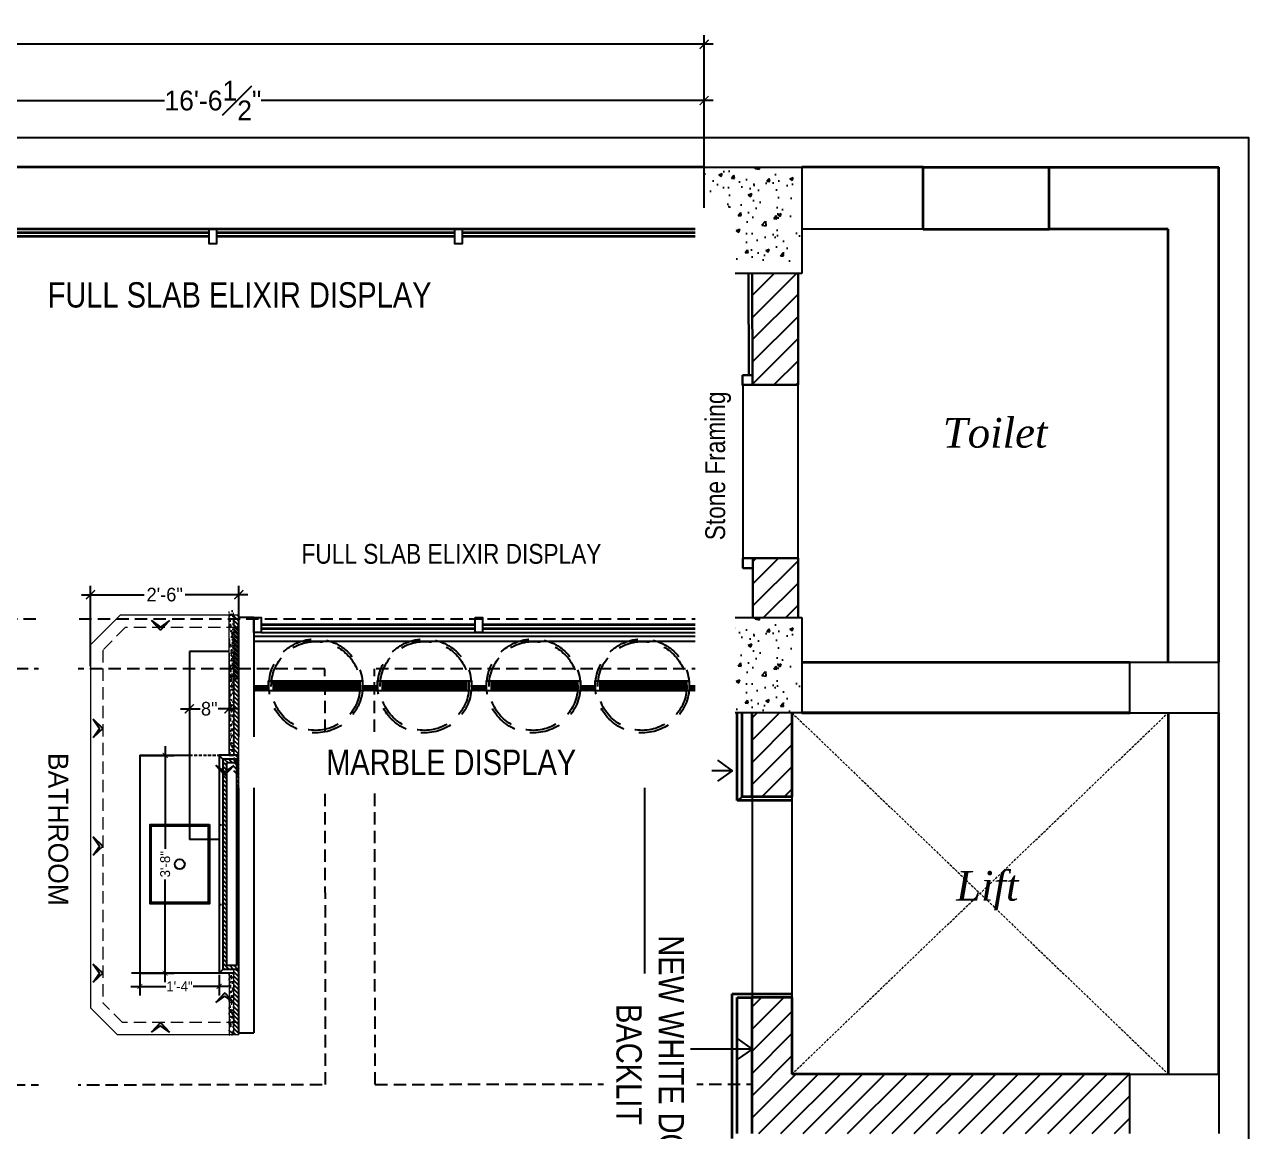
# Model space of a CAD drawing. Header units: inches. Extents: x -137722 to 81594, y -22256 to -1207.
# Drawn here: x -65710.3 to -65463, y -3608.5 to -3384.8 of the extents above; entities that cross this region are included whole.
import ezdxf

# ---------------------------------------------------------------- set-up
doc = ezdxf.new("R2010")
doc.units = ezdxf.units.IN
doc.header["$LTSCALE"] = 0.05
doc.header["$MEASUREMENT"] = 0
doc.header["$PDMODE"] = 3
doc.header["$PDSIZE"] = -4
for name, pattern in [('A2-XREF-115_FURN$0$HIDDEN', [0.375, 0.25, -0.125]), ('DASHED', [0.75, 0.5, -0.25]), ('DASHED2', [0.375, 0.25, -0.125])]:
    doc.linetypes.add(name, pattern=pattern)
doc.layers.get('Defpoints').update_dxf_attribs({"linetype": 'DASHED2'})
for name, color, linetype in [('00 floor', 7, 'Continuous'), ('beam', 7, 'Continuous'), ('Civil Dimension - Text', 7, 'Continuous'), ('Flooring Hatch', 251, 'Continuous'), ('HATCH', 251, 'Continuous'), ('text', 176, 'Continuous'), ('Vector Graphics', 7, 'Continuous')]:
    doc.layers.add(name, color=color, linetype=linetype)
for name, color, linetype, lineweight in [('FURNITURE', 36, 'Continuous', 18), ('PCC', 8, 'DASHED', 5), ('WALL', 7, 'Continuous', 35)]:
    doc.layers.add(name, color=color, linetype=linetype, lineweight=lineweight)
doc.styles.add('4MMOF3-8', font='ARIALN.TTF', dxfattribs={"height": 5.12})
doc.styles.add('9-128OF1-4', font='stylu.ttf')
doc.styles.get("Standard").update_dxf_attribs({"font": 'stylu.ttf', "height": 6})
doc.dimstyles.new('DIM 1-4', dxfattribs={"dimtxt": 3.0792, "dimasz": 1.82, "dimexe": 1.82, "dimexo": 0, "dimgap": 0.09, "dimtad": 0, "dimzin": 0, "dimdsep": 46, "dimlunit": 4, "dimtxsty": '9-128OF1-4', "dimblk": 'ARCHTICK', "dimcen": 1.8125, "dimdle": 1.82, "dimclrd": 8, "dimclre": 8, "dimadec": 0, "dimazin": 0, "dimtfac": 1, "dimtofl": 0, "dimtmove": 0, "dimatfit": 3, "dimldrblk": 'OPEN90', "dimfxl": 1, "dimtolj": 1, "dimtzin": 0, "dimlwd": -1, "dimarcsym": 0})
doc.dimstyles.new('rhythm des-01', dxfattribs={"dimtxt": 6, "dimasz": 2, "dimexe": 2, "dimexo": 0, "dimgap": 0.09, "dimtad": 0, "dimdec": 0, "dimzin": 0, "dimdsep": 46, "dimlunit": 4, "dimtxsty": 'Standard', "dimblk": 'ARCHTICK', "dimcen": 0, "dimclrd": 251, "dimclre": 251, "dimclrt": 20, "dimadec": 0, "dimazin": 0, "dimtfac": 1, "dimtdec": 0, "dimtix": 1, "dimtofl": 0, "dimtmove": 1, "dimatfit": 0, "dimldrblk": 'ARCHTICK', "dimfxl": 1, "dimtolj": 1, "dimtzin": 0, "dimarcsym": 0})
pattern_1 = [(45, (-200323.1695, -99202.6647), (-2.24506403, 2.24506403), [])]

# ---------------------------------------------------------------- blocks, each defined once
blk = doc.blocks.new('_ArchTick')
at = {"color": 0, "const_width": 0.15}
blk.add_lwpolyline([(-0.5, -0.5), (0.5, 0.5)], dxfattribs=at)
blk = doc.blocks.new('*D205')
at = {"layer": 'Civil Dimension - Text', "color": 8, "ltscale": 50, "transparency": 16777216}
for p, q in [((-65773.35, -3400.15), (-65682.06, -3400.15)), ((-65571.21, -3400.15), (-65662.5, -3400.15))]:
    blk.add_line(p, q, dxfattribs=at)
at = {"layer": 'Civil Dimension - Text', "color": 8, "lineweight": -2, "ltscale": 50, "transparency": 16777216}
for p, q in [((-65771.53, -3426.12), (-65771.53, -3398.33)), ((-65573.03, -3426.12), (-65573.03, -3398.33))]:
    blk.add_line(p, q, dxfattribs=at)
at = {"layer": 'Defpoints', "color": 0, "ltscale": 50, "transparency": 16777216}
for p in [(-65573.03, -3400.15), (-65771.53, -3426.12), (-65573.03, -3426.12)]:
    blk.add_point(p, dxfattribs=at)
at = {"layer": 'Civil Dimension - Text', "color": 8, "ltscale": 50, "transparency": 16777216, "xscale": 1.82, "yscale": 1.82, "zscale": 1.82, "rotation": 180}
blk.add_blockref('_ArchTick', (-65771.53, -3400.15), dxfattribs=at)
at = {"layer": 'Civil Dimension - Text', "color": 8, "ltscale": 50, "transparency": 16777216, "xscale": 1.82, "yscale": 1.82, "zscale": 1.82}
blk.add_blockref('_ArchTick', (-65573.03, -3400.15), dxfattribs=at)
at = {"layer": 'Civil Dimension - Text', "color": 0, "ltscale": 50, "transparency": 16777216, "insert": (-65672.28, -3400.15), "char_height": 4, "attachment_point": 5, "style": '9-128OF1-4'}
blk.add_mtext('\\A1;16\'-6{\\H1x;\\S1#2;}"', dxfattribs=at)
blk = doc.blocks.new('_Open90')
at = {"color": 0, "linetype": 'ByBlock', "lineweight": -2}
for p, q in [((0, 0), (-1, 0)), ((-0.5, 0.5), (0, 0)), ((0, 0), (-0.5, -0.5))]:
    blk.add_line(p, q, dxfattribs=at)
blk = doc.blocks.new('*D212')
at = {"layer": 'Civil Dimension - Text', "color": 8, "lineweight": -2, "ltscale": 50, "transparency": 16777216}
for p, q in [((-65984.28, -3434.62), (-65984.28, -3386.97)), ((-65573.03, -3434.62), (-65573.03, -3386.97))]:
    blk.add_line(p, q, dxfattribs=at)
at = {"layer": 'Civil Dimension - Text', "color": 8, "ltscale": 50, "transparency": 16777216}
for p, q in [((-65986.1, -3388.79), (-65789.41, -3388.79)), ((-65571.21, -3388.79), (-65767.91, -3388.79))]:
    blk.add_line(p, q, dxfattribs=at)
at = {"layer": 'Defpoints', "color": 0, "ltscale": 50, "transparency": 16777216}
for p in [(-65573.03, -3388.79), (-65984.28, -3434.62), (-65573.03, -3434.62)]:
    blk.add_point(p, dxfattribs=at)
at = {"layer": 'Civil Dimension - Text', "color": 8, "ltscale": 50, "transparency": 16777216, "xscale": 1.82, "yscale": 1.82, "zscale": 1.82, "rotation": 180}
blk.add_blockref('_ArchTick', (-65984.28, -3388.79), dxfattribs=at)
at = {"layer": 'Civil Dimension - Text', "color": 8, "ltscale": 50, "transparency": 16777216, "xscale": 1.82, "yscale": 1.82, "zscale": 1.82}
blk.add_blockref('_ArchTick', (-65573.03, -3388.79), dxfattribs=at)
at = {"layer": 'Civil Dimension - Text', "color": 0, "ltscale": 50, "transparency": 16777216, "insert": (-65778.66, -3388.79), "char_height": 4, "attachment_point": 5, "style": '9-128OF1-4'}
blk.add_mtext('\\A1;34\'-3{\\H1x;\\S1#4;}"', dxfattribs=at)
blk = doc.blocks.new('adwawd')
at = {"layer": 'Flooring Hatch', "ltscale": 50, "true_color": 0xcd6928, "transparency": 33554687}
h = blk.add_hatch(color=32, dxfattribs=at)
h.dxf.hatch_style = 1
h.paths.add_polyline_path([(-77941.34, -7094.04), (-77946.01, -7099.05), (-77941.34, -7095.73), (-77936.68, -7099.05)])
at = {"layer": 'Civil Dimension - Text', "color": 2, "ltscale": 50}
for p, q in [((-77941.34, -7094.04), (-77946.01, -7099.05)), ((-77941.34, -7094.04), (-77936.68, -7099.05)), ((-77946.01, -7099.05), (-77941.34, -7095.73)), ((-77936.68, -7099.05), (-77941.34, -7095.73))]:
    blk.add_line(p, q, dxfattribs=at)
blk = doc.blocks.new('*D216')
at = {"layer": 'Civil Dimension - Text', "color": 8, "lineweight": -2, "ltscale": 50, "transparency": 16777216}
for p, q in [((-65697.02, -3514.41), (-65697.02, -3498.18)), ((-65667.02, -3505.94), (-65667.02, -3498.18))]:
    blk.add_line(p, q, dxfattribs=at)
at = {"layer": 'Civil Dimension - Text', "color": 8, "ltscale": 50, "transparency": 16777216}
for p, q in [((-65698.84, -3500), (-65686.14, -3500)), ((-65665.2, -3500), (-65677.9, -3500))]:
    blk.add_line(p, q, dxfattribs=at)
at = {"layer": 'Defpoints', "color": 0, "ltscale": 50, "transparency": 16777216}
for p in [(-65697.02, -3500), (-65667.02, -3505.94), (-65697.02, -3514.41)]:
    blk.add_point(p, dxfattribs=at)
at = {"layer": 'Civil Dimension - Text', "color": 8, "ltscale": 50, "transparency": 16777216, "xscale": 1.82, "yscale": 1.82, "zscale": 1.82, "rotation": 180}
blk.add_blockref('_ArchTick', (-65697.02, -3500), dxfattribs=at)
at = {"layer": 'Civil Dimension - Text', "color": 8, "ltscale": 50, "transparency": 16777216, "xscale": 1.82, "yscale": 1.82, "zscale": 1.82}
blk.add_blockref('_ArchTick', (-65667.02, -3500), dxfattribs=at)
at = {"layer": 'Civil Dimension - Text', "color": 0, "ltscale": 50, "transparency": 16777216, "insert": (-65682.02, -3500), "char_height": 2.75, "attachment_point": 5, "style": '9-128OF1-4'}
blk.add_mtext('\\A1;2\'-6"', dxfattribs=at)
blk = doc.blocks.new('*D217')
at = {"layer": 'Civil Dimension - Text', "color": 8, "ltscale": 50, "transparency": 16777216}
for p, q in [((-65678.84, -3523.06), (-65674.85, -3523.06)), ((-65667.2, -3523.06), (-65671.19, -3523.06))]:
    blk.add_line(p, q, dxfattribs=at)
at = {"layer": 'Civil Dimension - Text', "color": 8, "lineweight": -2, "ltscale": 50, "transparency": 16777216}
for p, q in [((-65677.02, -3522.12), (-65677.02, -3524.88)), ((-65669.02, -3522.12), (-65669.02, -3524.88))]:
    blk.add_line(p, q, dxfattribs=at)
at = {"layer": 'Defpoints', "color": 0, "ltscale": 50, "transparency": 16777216}
for p in [(-65677.02, -3522.12), (-65677.02, -3523.06), (-65669.02, -3522.12)]:
    blk.add_point(p, dxfattribs=at)
at = {"layer": 'Civil Dimension - Text', "color": 8, "ltscale": 50, "transparency": 16777216, "xscale": 1.82, "yscale": 1.82, "zscale": 1.82, "rotation": 180}
blk.add_blockref('_ArchTick', (-65677.02, -3523.06), dxfattribs=at)
at = {"layer": 'Civil Dimension - Text', "color": 8, "ltscale": 50, "transparency": 16777216, "xscale": 1.82, "yscale": 1.82, "zscale": 1.82}
blk.add_blockref('_ArchTick', (-65669.02, -3523.06), dxfattribs=at)
at = {"layer": 'Civil Dimension - Text', "color": 0, "ltscale": 50, "transparency": 16777216, "insert": (-65673.02, -3523.06), "char_height": 2.75, "attachment_point": 5, "style": '9-128OF1-4'}
blk.add_mtext('\\A1;8"', dxfattribs=at)
blk = doc.blocks.new('*D218')
at = {"layer": 'Civil Dimension - Text', "color": 8, "lineweight": -2, "ltscale": 50, "transparency": 16777216}
for p, q in [((-65687.03, -3576.44), (-65687.03, -3580.96)), ((-65671.02, -3576.83), (-65671.02, -3580.96))]:
    blk.add_line(p, q, dxfattribs=at)
at = {"layer": 'Civil Dimension - Text', "color": 8, "ltscale": 50, "transparency": 16777216}
for p, q in [((-65688.85, -3579.14), (-65681.76, -3579.14)), ((-65669.2, -3579.14), (-65676.3, -3579.14))]:
    blk.add_line(p, q, dxfattribs=at)
at = {"layer": 'Defpoints', "color": 0, "ltscale": 50, "transparency": 16777216}
for p in [(-65687.03, -3576.44), (-65671.02, -3576.83), (-65687.03, -3579.14)]:
    blk.add_point(p, dxfattribs=at)
at = {"layer": 'Civil Dimension - Text', "color": 8, "ltscale": 50, "transparency": 16777216, "rotation": 180}
blk.add_blockref('_ArchTick', (-65687.03, -3579.14), dxfattribs=at)
at = {"layer": 'Civil Dimension - Text', "color": 8, "ltscale": 50, "transparency": 16777216}
blk.add_blockref('_ArchTick', (-65671.02, -3579.14), dxfattribs=at)
at = {"layer": 'Civil Dimension - Text', "color": 0, "ltscale": 50, "transparency": 16777216, "insert": (-65679.03, -3579.14), "char_height": 2, "attachment_point": 5, "style": '9-128OF1-4'}
blk.add_mtext('\\A1;1\'-4"', dxfattribs=at)
blk = doc.blocks.new('*D219')
at = {"layer": 'Civil Dimension - Text', "color": 8, "ltscale": 50, "transparency": 16777216}
for p, q in [((-65681.92, -3530.64), (-65681.92, -3551.37)), ((-65681.92, -3578.28), (-65681.92, -3557.54))]:
    blk.add_line(p, q, dxfattribs=at)
at = {"layer": 'Civil Dimension - Text', "color": 8, "lineweight": -2, "ltscale": 50, "transparency": 16777216}
for p, q in [((-65687.03, -3532.46), (-65680.1, -3532.46)), ((-65687.03, -3576.46), (-65680.1, -3576.46))]:
    blk.add_line(p, q, dxfattribs=at)
at = {"layer": 'Defpoints', "color": 0, "ltscale": 50, "transparency": 16777216}
for p in [(-65687.03, -3532.46), (-65687.03, -3576.46), (-65681.92, -3576.46)]:
    blk.add_point(p, dxfattribs=at)
at = {"layer": 'Civil Dimension - Text', "color": 8, "ltscale": 50, "transparency": 16777216}
for p, rotation in [((-65681.92, -3532.46), 90), ((-65681.92, -3576.46), 270)]:
    blk.add_blockref('_ArchTick', p, dxfattribs=dict(at, rotation=rotation))
at = {"layer": 'Civil Dimension - Text', "color": 0, "ltscale": 50, "transparency": 16777216, "insert": (-65681.92, -3554.46), "char_height": 2, "attachment_point": 5, "rotation": 90, "style": '9-128OF1-4'}
blk.add_mtext('\\A1;3\'-8"', dxfattribs=at)

msp = doc.modelspace()

# ---------------------------------------------------------------- hatches: boundary and pattern name
at = {"layer": '00 floor'}
h = msp.add_hatch(dxfattribs=at)
h.set_pattern_fill('ANSI31', color=256)
h.set_pattern_definition(pattern_1)
h.paths.add_polyline_path([(-65554.0331, -3435.1187), (-65563.3332, -3435.1187), (-65563.2765, -3457.6187), (-65554.0331, -3457.6187)])
h = msp.add_hatch(dxfattribs=at)
h.set_pattern_fill('ANSI31', color=256)
h.set_pattern_definition(pattern_1)
h.paths.add_polyline_path([(-65554.0331, -3492.6187), (-65563.1884, -3492.6187), (-65563.1581, -3504.6187), (-65554.0331, -3504.6187)])
h = msp.add_hatch(dxfattribs=at)
h.set_pattern_fill('ANSI31', color=256)
h.set_pattern_definition(pattern_1)
h.paths.add_polyline_path([(-65555.2831, -3523.8687), (-65563.3332, -3523.8687), (-65563.3332, -3540.8687), (-65555.2831, -3540.8687)])
h = msp.add_hatch(dxfattribs=at)
h.set_pattern_fill('ANSI31', color=256)
h.set_pattern_definition(pattern_1)
h.paths.add_polyline_path([(-65555.2831, -3596.8687), (-65555.2831, -3581.3687), (-65563.3332, -3581.3687), (-65563.3332, -3608.8687), (-65487.0331, -3608.8687), (-65487.0331, -3596.8687)])
at = {"layer": 'Civil Dimension - Text', "ltscale": 50, "true_color": 0x939598}
h = msp.add_hatch(dxfattribs=at)
h.set_pattern_fill('AR-CONC', color=252)
h.set_pattern_definition([(50, (3e-11, 91), (7.1726018, -0.62752135), [0.75, -8.25]), (355, (3e-11, 91), (-1.3875133, 7.5219213), [0.6, -6.6]), (100.451444, (0.598, 90.948), (5.7850885, 6.8943999), [0.6374019, -7.0114211]), (46.1842, (3e-11, 93), (10.6724133, -1.6551928), [1.125, -12.375]), (96.635635, (0.889, 92.862), (9.3466195, 9.741186), [0.9561034, -10.5171376]), (351.184164, (3e-11, 93), (9.3466195, 9.741186), [0.9, -9.9]), (21, (1, 92.5), (5.9690705, -4.0261889), [0.75, -8.25]), (326, (1, 92.5), (2.4331533, 7.25150045), [0.6, -6.6]), (71.451445, (1.4974, 92.1645), (8.4022238, 3.2253115), [0.6374019, -7.0114211]), (37.5, (3e-11, 91), (0.12159855, 3.32893854), [0, -6.52, 0, -6.7, 0, -6.625]), (7.5, (3e-11, 91), (2.63069537, 3.94411712), [0, -3.82, 0, -6.37, 0, -2.525]), (327.5, (-2.23, 91), (5.33822436, -0.22554872), [0, -2.5, 0, -7.8, 0, -10.35]), (317.5, (-3.23, 91), (5.8318617, 1.00104982), [0, -3.25, 0, -5.18, 0, -7.35])])
h.paths.add_polyline_path([(-65553.2831, -3413.6187), (-65573.0331, -3413.6187), (-65573.0331, -3432.8687), (-65553.2831, -3432.8687)])
h = msp.add_hatch(dxfattribs=at)
h.set_pattern_fill('AR-CONC', color=252)
h.set_pattern_definition([(50, (0, 0), (7.1726018, -0.62752135), [0.75, -8.25]), (355, (0, 0), (-1.3875133, 7.5219213), [0.6, -6.6]), (100.451444, (0.598, -0.052), (5.7850885, 6.8943999), [0.6374019, -7.0114211]), (46.1842, (0, 2), (10.6724133, -1.6551928), [1.125, -12.375]), (96.635635, (0.889, 1.862), (9.3466195, 9.741186), [0.9561034, -10.5171376]), (351.184164, (0, 2), (9.3466195, 9.741186), [0.9, -9.9]), (21, (1, 1.5), (5.9690705, -4.0261889), [0.75, -8.25]), (326, (1, 1.5), (2.4331533, 7.25150045), [0.6, -6.6]), (71.451445, (1.4974, 1.1645), (8.4022238, 3.2253115), [0.6374019, -7.0114211]), (37.5, (0, 0), (0.12159855, 3.32893854), [0, -6.52, 0, -6.7, 0, -6.625]), (7.5, (0, 0), (2.63069537, 3.94411712), [0, -3.82, 0, -6.37, 0, -2.525]), (327.5, (-2.23, 0), (5.33822436, -0.22554872), [0, -2.5, 0, -7.8, 0, -10.35]), (317.5, (-3.23, 0), (5.8318617, 1.00104982), [0, -3.25, 0, -5.18, 0, -7.35])])
h.paths.add_polyline_path([(-65553.2831, -3504.6187), (-65573.0331, -3504.6187), (-65573.0331, -3523.8687), (-65553.2831, -3523.8687)])
at = {"layer": 'Civil Dimension - Text', "ltscale": 50, "true_color": 0xcd2027}
h = msp.add_hatch(dxfattribs=at)
h.set_pattern_fill('ANSI31', color=242)
h.set_pattern_definition([(45, (2758.00197, 4037.99259), (-0.08838834765, 0.08838834765), [])])
h.paths.add_polyline_path([(-65661.0133, -3518.4344), (-65664.0272, -3518.4344), (-65664.0183, -3519.4344), (-65661.0133, -3519.4344)])
h = msp.add_hatch(dxfattribs=at)
h.set_pattern_fill('ANSI31', color=242)
h.set_pattern_definition([(45, (2779.99701, 4037.99259), (-0.08838834765, 0.08838834765), [])])
h.paths.add_polyline_path([(-65639.0183, -3518.4344), (-65642.0322, -3518.4344), (-65642.0232, -3519.4344), (-65639.0183, -3519.4344)])
h = msp.add_hatch(dxfattribs=at)
h.set_pattern_fill('ANSI31', color=242)
h.set_pattern_definition([(45, (2801.99205, 4037.99259), (-0.08838834765, 0.08838834765), [])])
h.paths.add_polyline_path([(-65617.0232, -3518.4344), (-65620.0372, -3518.4344), (-65620.0282, -3519.4344), (-65617.0232, -3519.4344)])
h = msp.add_hatch(dxfattribs=at)
h.set_pattern_fill('ANSI31', color=242)
h.set_pattern_definition([(45, (2823.9871, 4037.99259), (-0.08838834765, 0.08838834765), [])])
h.paths.add_polyline_path([(-65595.0282, -3518.4344), (-65598.0421, -3518.4344), (-65598.0331, -3519.4344), (-65595.0282, -3519.4344)])
h = msp.add_hatch(dxfattribs=at)
h.set_pattern_fill('ANSI31', color=242)
h.set_pattern_definition([(45, (2845.98214, 4037.99259), (-0.08838834765, 0.08838834765), [])])
h.paths.add_polyline_path([(-65573.0331, -3518.4344), (-65576.0471, -3518.4344), (-65576.0381, -3519.4344), (-65573.0331, -3519.4344)])
at = {"layer": 'HATCH', "ltscale": 50, "true_color": 0xb3691e}
h = msp.add_hatch(dxfattribs=at)
h.set_pattern_fill('ANSI31', color=32, scale=5, angle=-90)
h.set_pattern_definition([(315, (-57351.21014, -70156.57624), (0.441941738, 0.441941738), [])])
edge = h.paths.add_edge_path()
edge.add_line((-65667.0183, -3504.1436), (-65668.0183, -3504.1436))
edge.add_line((-65668.0183, -3504.1436), (-65668.0183, -3517.3171))
edge.add_arc((-65669.1969, -3509.4186), 7.986, -81.513101, -74.168926)
edge.add_line((-65667.0183, -3517.1017), (-65667.0183, -3504.1436))
at = {"layer": 'HATCH', "ltscale": 50}
h = msp.add_hatch(dxfattribs=at)
h.set_pattern_fill('ANSI31', color=256)
h.set_pattern_definition([(45, (4935.13154, 4075.17264), (-0.08838834765, 0.08838834765), [])])
h.paths.add_polyline_path([(-65643.0026, -3517.6544), (-65660.0026, -3517.6544), (-65660.0026, -3518.4344), (-65643.0026, -3518.4344)])
h = msp.add_hatch(dxfattribs=at)
h.set_pattern_fill('ANSI31', color=256)
h.set_pattern_definition([(45, (4935.13154, 4074.39264), (-0.08838834765, 0.08838834765), [])])
h.paths.add_polyline_path([(-65643.0026, -3518.4344), (-65660.0026, -3518.4344), (-65660.0026, -3519.2144), (-65643.0026, -3519.2144)])
h = msp.add_hatch(dxfattribs=at)
h.set_pattern_fill('ANSI31', color=256)
h.set_pattern_definition([(45, (4957.12658, 4075.17264), (-0.08838834765, 0.08838834765), [])])
h.paths.add_polyline_path([(-65621.0075, -3517.6544), (-65638.0075, -3517.6544), (-65638.0075, -3518.4344), (-65621.0075, -3518.4344)])
h = msp.add_hatch(dxfattribs=at)
h.set_pattern_fill('ANSI31', color=256)
h.set_pattern_definition([(45, (4957.12658, 4074.39264), (-0.08838834765, 0.08838834765), [])])
h.paths.add_polyline_path([(-65621.0075, -3518.4344), (-65638.0075, -3518.4344), (-65638.0075, -3519.2144), (-65621.0075, -3519.2144)])
h = msp.add_hatch(dxfattribs=at)
h.set_pattern_fill('ANSI31', color=256)
h.set_pattern_definition([(45, (4979.12162, 4075.17264), (-0.08838834765, 0.08838834765), [])])
h.paths.add_polyline_path([(-65599.0125, -3517.6544), (-65616.0125, -3517.6544), (-65616.0125, -3518.4344), (-65599.0125, -3518.4344)])
h = msp.add_hatch(dxfattribs=at)
h.set_pattern_fill('ANSI31', color=256)
h.set_pattern_definition([(45, (4979.12162, 4074.39264), (-0.08838834765, 0.08838834765), [])])
h.paths.add_polyline_path([(-65599.0125, -3518.4344), (-65616.0125, -3518.4344), (-65616.0125, -3519.2144), (-65599.0125, -3519.2144)])
h = msp.add_hatch(dxfattribs=at)
h.set_pattern_fill('ANSI31', color=256)
h.set_pattern_definition([(45, (5001.11666, 4075.17264), (-0.08838834765, 0.08838834765), [])])
h.paths.add_polyline_path([(-65577.0174, -3517.6544), (-65594.0174, -3517.6544), (-65594.0174, -3518.4344), (-65577.0174, -3518.4344)])
h = msp.add_hatch(dxfattribs=at)
h.set_pattern_fill('ANSI31', color=256)
h.set_pattern_definition([(45, (5001.11666, 4074.39264), (-0.08838834765, 0.08838834765), [])])
h.paths.add_polyline_path([(-65577.0174, -3518.4344), (-65594.0174, -3518.4344), (-65594.0174, -3519.2144), (-65577.0174, -3519.2144)])
at = {"layer": 'HATCH', "ltscale": 50, "true_color": 0xb3691e}
h = msp.add_hatch(dxfattribs=at)
h.set_pattern_fill('ANSI31', color=32, scale=5, angle=-90)
h.set_pattern_definition([(315, (-20088.20964, -83009.62327), (0.4419417382, 0.4419417382), [])])
h.paths.add_polyline_path([(-65668.0247, -3588.9558), (-65667.0247, -3588.9558), (-65667.0247, -3575.7058), (-65668.0247, -3575.7058)])
at = {"layer": 'HATCH', "ltscale": 50, "true_color": 0x939598}
h = msp.add_hatch(dxfattribs=at)
h.set_pattern_fill('AR-CONC', color=252, scale=0.19685, angle=-90)
h.set_pattern_definition([(320, (-57351.2166, -70148.0653), (-0.123527825, -1.411929493), [0.147637795, -1.624015748]), (265, (-57351.2166, -70148.0653), (1.480693177, 0.273132546), [0.118110236, -1.299212598]), (10.4514445, (-57351.2269, -70148.183), (1.357165337, -1.138796942), [0.12547282, -1.380201008]), (316.1842, (-57350.8229, -70148.0653), (-0.325825356, -2.10086876), [0.22145669, -2.43602362]), (6.6356355, (-57350.85, -70148.2404), (1.9175563, -1.83988572), [0.188209335, -2.07030268]), (261.184164, (-57350.823, -70148.0653), (1.9175563, -1.83988572), [0.177165354, -1.9488189]), (291, (-57350.9213, -70148.2621), (-0.792556871, -1.175013882), [0.147637795, -1.624015748]), (236, (-57350.9213, -70148.2621), (1.42746072, -0.47896719), [0.118110236, -1.299212598]), (341.4514447, (-57350.9874, -70148.36), (0.634903844, -1.653981057), [0.125472815, -1.380201008]), (307.5, (-57351.2166, -70148.0653), (0.655302862, -0.023936723), [0, -1.283464567, 0, -1.318897638, 0, -1.304133858]), (277.5, (-57351.2166, -70148.0653), (0.776401008, -0.51785342), [0, -0.751968504, 0, -1.253937008, 0, -0.497047244]), (237.5, (-57351.2166, -70147.6263), (-0.044399354, -1.0508315673), [0, -0.492125984, 0, -1.535433071, 0, -2.037401575]), (227.5, (-57351.2166, -70147.4295), (0.197057052, -1.14800427), [0, -0.63976378, 0, -1.01968504, 0, -1.446850394])])
h.paths.add_polyline_path([(-65668.0247, -3576.4558), (-65669.0247, -3576.4558), (-65669.0247, -3588.9558), (-65668.0247, -3588.9558)])

# ---------------------------------------------------------------- linework, layer by layer
at = {"ltscale": 50}
for p, q in [((-65669.0183, -3511.4558), (-65677.0183, -3511.4558)), ((-65687.0347, -3532.4558), (-65687.0347, -3576.4558)), ((-65671.0247, -3549.4558), (-65677.0247, -3549.4558)), ((-65670.2747, -3575.7058), (-65671.0247, -3576.4558)), ((-65667.0247, -3575.7058), (-65670.2747, -3575.7058)), ((-65667.5247, -3574.9558), (-65669.5247, -3574.9558)), ((-65668.0247, -3576.4558), (-65688.6958, -3576.4558))]:
    msp.add_line(p, q, dxfattribs=at)
for points in [[(-65672.9797, -3546.4558), (-65672.9797, -3562.4558), (-65684.9797, -3562.4558), (-65684.9797, -3546.4558)], [(-65673.2297, -3546.7058), (-65673.2297, -3562.2058), (-65684.7297, -3562.2058), (-65684.7297, -3546.7058)]]:
    msp.add_lwpolyline(points, close=True, dxfattribs=at)
msp.add_circle((-65678.9797, -3554.4558), 1, dxfattribs=at)
at = {"layer": '00 floor', "color": 18, "lineweight": 30, "true_color": 0x000000}
for p, q in [((-65564.0832, -3435.1205), (-65564.0265, -3455.6187)), ((-65563.3332, -3435.1187), (-65563.2765, -3457.6187)), ((-65554.0331, -3457.6187), (-65554.0331, -3435.1187)), ((-65554.0331, -3457.6187), (-65563.2765, -3457.6187)), ((-65563.1884, -3492.6187), (-65554.0331, -3492.6187)), ((-65563.1884, -3492.6187), (-65563.1884, -3504.6187)), ((-65554.0331, -3492.6187), (-65554.0331, -3504.6187))]:
    msp.add_line(p, q, dxfattribs=at)
at = {"layer": '00 floor'}
for p, q in [((-65664.0183, -3508.3687), (-65573.0331, -3508.3687)), ((-65664.0183, -3509.3687), (-65573.0331, -3509.3687)), ((-65662.5183, -3507.6187), (-65574.5331, -3507.6187))]:
    msp.add_line(p, q, dxfattribs=at)
at = {"layer": '00 floor', "color": 252}
msp.add_line((-65555.2831, -3540.8687), (-65555.2831, -3581.3687), dxfattribs=at)
at = {"layer": '00 floor'}
for points in [[(-65673.0331, -3426.1187), (-65671.5331, -3426.1187), (-65671.5331, -3429.1187), (-65673.0331, -3429.1187)], [(-65623.4081, -3426.1187), (-65621.9081, -3426.1187), (-65621.9081, -3429.1187), (-65623.4081, -3429.1187)], [(-65574.5331, -3426.1187), (-65573.0331, -3426.1187), (-65573.0331, -3429.1187), (-65574.5331, -3429.1187)], [(-65664.0183, -3504.6187), (-65662.5183, -3504.6187), (-65662.5183, -3507.6187), (-65664.0183, -3507.6187)], [(-65619.2757, -3504.6187), (-65617.7757, -3504.6187), (-65617.7757, -3507.6187), (-65619.2757, -3507.6187)], [(-65574.5331, -3504.6187), (-65573.0331, -3504.6187), (-65573.0331, -3507.6187), (-65574.5331, -3507.6187)]]:
    msp.add_lwpolyline(points, close=True, dxfattribs=at)
at = {"layer": '00 floor', "color": 18, "lineweight": 30, "true_color": 0x000000}
for points in [[(-65565.2765, -3455.6187), (-65563.2765, -3455.6187), (-65563.2765, -3457.6187), (-65565.2765, -3457.6187)], [(-65565.1846, -3492.6187), (-65563.1846, -3492.6187), (-65563.1846, -3494.6187), (-65565.1846, -3494.6187)]]:
    msp.add_lwpolyline(points, close=True, dxfattribs=at)
at = {"layer": 'beam', "color": 253, "ltscale": 15}
msp.add_line((-65554.0331, -3504.6187), (-65554.0331, -3435.1187), dxfattribs=at)
at = {"layer": 'beam', "color": 9, "linetype": 'A2-XREF-115_FURN$0$HIDDEN', "ltscale": 200, "true_color": 0xc7c8ca}
for p, q in [((-65573.0331, -3504.9458), (-65776.2831, -3504.9458)), ((-65649.6339, -3514.9978), (-65724.1075, -3514.9978)), ((-65649.4983, -3598.962), (-65649.6339, -3514.9978)), ((-65639.4983, -3598.9509), (-65639.6334, -3514.9978)), ((-65573.0331, -3514.9978), (-65639.6334, -3514.9978)), ((-65723.972, -3599.0442), (-65649.4983, -3598.962)), ((-65639.4983, -3598.9509), (-65563.3332, -3598.8687))]:
    msp.add_line(p, q, dxfattribs=at)
at = {"layer": 'beam', "color": 253, "ltscale": 5}
msp.add_line((-65563.3332, -3540.8687), (-65563.3332, -3581.3687), dxfattribs=at)
at = {"layer": 'beam', "color": 253, "ltscale": 15}
msp.add_lwpolyline([(-65967.5331, -3407.6187), (-65463.0331, -3407.6187), (-65463.0331, -3722.3687), (-66459.7831, -3722.3687), (-66459.7831, -3407.6187), (-66198.2831, -3407.6187)], dxfattribs=at)
at = {"layer": 'Civil Dimension - Text', "ltscale": 50}
for p, q in [((-65565.1846, -3457.6187), (-65565.1846, -3492.6187)), ((-65667.0183, -3588.5101), (-65667.0183, -3504.5101)), ((-65667.0183, -3504.5101), (-65664.0183, -3504.5101)), ((-65664.0183, -3504.5101), (-65664.0183, -3588.5101)), ((-65664.0183, -3518.4344), (-65661.0133, -3518.4344)), ((-65664.0183, -3518.4344), (-65664.0183, -3519.4344)), ((-65642.0341, -3518.4344), (-65639.0183, -3518.4344)), ((-65642.0341, -3518.4344), (-65642.0341, -3519.4344)), ((-65620.039, -3518.4344), (-65617.0232, -3518.4344)), ((-65620.039, -3518.4344), (-65620.039, -3519.4344)), ((-65598.044, -3518.4344), (-65595.0282, -3518.4344)), ((-65598.044, -3518.4344), (-65598.044, -3519.4344)), ((-65576.0381, -3518.4344), (-65573.0331, -3518.4344)), ((-65565.3332, -3540.8687), (-65566.3332, -3541.6187)), ((-65555.2831, -3540.8687), (-65555.2831, -3541.6187)), ((-65667.0183, -3588.5101), (-65664.0183, -3588.5101))]:
    msp.add_line(p, q, dxfattribs=at)
at = {"layer": 'Civil Dimension - Text', "color": 244, "ltscale": 50, "true_color": 0x991b1e}
for p, q in [((-65642.5046, -3519.4344), (-65642.5046, -3517.4344)), ((-65620.5095, -3519.4344), (-65620.5095, -3517.4344)), ((-65598.5145, -3519.4344), (-65598.5145, -3517.4344)), ((-65576.5194, -3519.4344), (-65576.5194, -3517.4344))]:
    msp.add_line(p, q, dxfattribs=at)
for points in [[(-65661.0133, -3517.4344), (-65642.0232, -3517.4344), (-65642.0232, -3519.4344), (-65661.0133, -3519.4344)], [(-65643.0026, -3517.6544), (-65643.0026, -3518.4344), (-65660.0026, -3518.4344), (-65660.0026, -3517.6544)], [(-65643.0026, -3518.4344), (-65643.0026, -3519.2144), (-65660.0026, -3519.2144), (-65660.0026, -3518.4344)], [(-65639.0183, -3517.4344), (-65620.0282, -3517.4344), (-65620.0282, -3519.4344), (-65639.0183, -3519.4344)], [(-65621.0075, -3517.6544), (-65621.0075, -3518.4344), (-65638.0075, -3518.4344), (-65638.0075, -3517.6544)], [(-65621.0075, -3518.4344), (-65621.0075, -3519.2144), (-65638.0075, -3519.2144), (-65638.0075, -3518.4344)], [(-65617.0232, -3517.4344), (-65598.0331, -3517.4344), (-65598.0331, -3519.4344), (-65617.0232, -3519.4344)], [(-65599.0125, -3517.6544), (-65599.0125, -3518.4344), (-65616.0125, -3518.4344), (-65616.0125, -3517.6544)], [(-65599.0125, -3518.4344), (-65599.0125, -3519.2144), (-65616.0125, -3519.2144), (-65616.0125, -3518.4344)], [(-65595.0282, -3517.4344), (-65576.0381, -3517.4344), (-65576.0381, -3519.4344), (-65595.0282, -3519.4344)], [(-65577.0174, -3517.6544), (-65577.0174, -3518.4344), (-65594.0174, -3518.4344), (-65594.0174, -3517.6544)], [(-65577.0174, -3518.4344), (-65577.0174, -3519.2144), (-65594.0174, -3519.2144), (-65594.0174, -3518.4344)]]:
    msp.add_lwpolyline(points, close=True, dxfattribs=at)
at = {"layer": 'Civil Dimension - Text', "linetype": 'A2-XREF-115_FURN$0$HIDDEN', "ltscale": 500}
for centre, radius in [((-65651.5026, -3518.4344), 9.4793), ((-65629.5075, -3518.4344), 9.4793), ((-65607.5125, -3518.4344), 9.4793), ((-65585.5174, -3518.4344), 9.4793), ((-65651.5026, -3518.4344), 8.9793), ((-65629.5075, -3518.4344), 8.9793), ((-65607.5125, -3518.4344), 8.9793), ((-65585.5174, -3518.4344), 8.9793)]:
    msp.add_circle(centre, radius, dxfattribs=at)
at = {"layer": 'FURNITURE', "color": 6, "ltscale": 50}
for p, q in [((-65691.0183, -3504.1436), (-65697.0183, -3510.1436)), ((-65667.0183, -3504.1436), (-65691.0183, -3504.1436)), ((-65697.0183, -3510.1436), (-65697.0183, -3583.5099)), ((-65669.0247, -3576.4558), (-65669.0183, -3588.9558)), ((-65691.5724, -3588.9558), (-65697.0183, -3583.5099)), ((-65667.0183, -3588.9558), (-65691.5724, -3588.9558)), ((-65667.0183, -3588.9558), (-65669.0183, -3588.9558))]:
    msp.add_line(p, q, dxfattribs=at)
at = {"layer": 'FURNITURE', "color": 6, "linetype": 'A2-XREF-115_FURN$0$HIDDEN', "ltscale": 200}
for p, q in [((-65689.9827, -3506.6436), (-65694.5183, -3511.1791)), ((-65667.0183, -3506.6436), (-65689.9827, -3506.6436)), ((-65694.5183, -3511.1791), (-65694.5183, -3582.4744)), ((-65690.5369, -3586.4558), (-65694.5183, -3582.4744)), ((-65667.0183, -3586.4558), (-65690.5369, -3586.4558))]:
    msp.add_line(p, q, dxfattribs=at)
at = {"layer": 'FURNITURE', "ltscale": 50}
for p, q in [((-65573.0331, -3519.4344), (-65624.4838, -3519.4344)), ((-65668.0183, -3588.9558), (-65668.0247, -3575.7058))]:
    msp.add_line(p, q, dxfattribs=at)
msp.add_lwpolyline([(-65667.0183, -3588.9558), (-65667.0247, -3572.0451)], dxfattribs=at)
at = {"layer": 'PCC', "lineweight": 13, "ltscale": 20}
for p, q in [((-65555.2831, -3523.8687), (-65479.2831, -3596.8687)), ((-65555.2831, -3596.8687), (-65479.2831, -3523.8687))]:
    msp.add_line(p, q, dxfattribs=at)
at = {"layer": 'Vector Graphics', "color": 1, "linetype": 'Continuous', "ltscale": 3}
for p, q in [((-65573.0331, -3435.1187), (-65573.0331, -3413.6187)), ((-65573.0331, -3413.6187), (-65553.2831, -3413.6187)), ((-65553.2831, -3413.6187), (-65553.2831, -3435.1187)), ((-65553.2831, -3435.1187), (-65573.0331, -3435.1187)), ((-65573.0331, -3504.6187), (-65553.2831, -3504.6187)), ((-65573.0331, -3504.6187), (-65573.0331, -3523.8687)), ((-65553.2831, -3504.6187), (-65553.2831, -3523.8687)), ((-65487.0331, -3523.8687), (-65487.0331, -3513.6187)), ((-65487.0331, -3513.6187), (-65469.0331, -3513.6187)), ((-65469.0331, -3523.8687), (-65469.0331, -3513.6187)), ((-65553.2831, -3523.8687), (-65573.0331, -3523.8687)), ((-65487.0331, -3523.8687), (-65469.0331, -3523.8687)), ((-65487.0331, -3608.8687), (-65487.0331, -3596.8687)), ((-65487.0331, -3596.8687), (-65469.0331, -3596.8687)), ((-65469.0331, -3596.8687), (-65469.0331, -3608.8687))]:
    msp.add_line(p, q, dxfattribs=at)
at = {"layer": 'Vector Graphics', "linetype": 'Continuous', "ltscale": 3}
msp.add_line((-65528.7831, -3426.1187), (-65553.2831, -3426.1187), dxfattribs=at)
at = {"layer": 'WALL'}
for p, q in [((-65573.0331, -3413.6187), (-65771.5331, -3413.6187)), ((-65528.7831, -3413.6187), (-65553.2831, -3413.6187)), ((-65528.7831, -3426.1187), (-65528.7831, -3413.6187)), ((-65528.7831, -3413.6187), (-65503.2831, -3413.6187)), ((-65503.2831, -3426.1187), (-65503.2831, -3413.6187)), ((-65503.2831, -3413.6187), (-65469.0331, -3413.6187)), ((-65469.0331, -3513.6187), (-65469.0331, -3413.6187)), ((-65573.0331, -3426.1187), (-65771.5331, -3426.1187)), ((-65673.0331, -3426.8687), (-65721.1581, -3426.8687)), ((-65673.0331, -3427.6187), (-65721.1581, -3427.6187)), ((-65623.4081, -3426.8687), (-65671.5331, -3426.8687)), ((-65623.4081, -3427.6187), (-65671.5331, -3427.6187)), ((-65574.5331, -3426.8687), (-65621.9081, -3426.8687)), ((-65574.5331, -3427.6187), (-65621.9081, -3427.6187)), ((-65528.7831, -3426.1187), (-65503.2831, -3426.1187)), ((-65479.2831, -3426.1187), (-65503.2831, -3426.1187)), ((-65479.2831, -3513.6187), (-65479.2831, -3426.1187)), ((-65619.2757, -3506.1187), (-65662.5183, -3506.1187)), ((-65619.2757, -3506.8687), (-65662.5183, -3506.8687)), ((-65574.5331, -3506.1187), (-65617.7757, -3506.1187)), ((-65574.5331, -3506.8687), (-65617.7757, -3506.8687)), ((-65553.2831, -3513.6187), (-65487.0331, -3513.6187)), ((-65566.3332, -3541.6187), (-65566.3332, -3523.8687)), ((-65565.3332, -3540.8687), (-65565.3332, -3523.8687)), ((-65563.3332, -3540.8687), (-65563.3332, -3523.8687)), ((-65555.2831, -3523.8687), (-65555.2831, -3540.8687)), ((-65553.2831, -3523.8687), (-65487.0331, -3523.8687)), ((-65487.0331, -3523.8687), (-65553.2831, -3523.8687)), ((-65479.2831, -3523.8687), (-65479.2831, -3596.8687)), ((-65469.0331, -3596.8687), (-65469.0331, -3523.8687)), ((-65555.2831, -3540.8687), (-65565.3332, -3540.8687)), ((-65555.2831, -3540.8687), (-65558.2831, -3540.8687)), ((-65555.2831, -3541.6187), (-65566.3332, -3541.6187)), ((-65567.3332, -3609.8687), (-65567.3332, -3580.6187)), ((-65567.3332, -3580.6187), (-65555.2831, -3580.6187)), ((-65566.3332, -3608.8687), (-65566.3332, -3581.3687)), ((-65566.3332, -3581.3687), (-65563.3332, -3581.3687)), ((-65563.3332, -3608.8687), (-65563.3332, -3581.3687)), ((-65555.2831, -3581.3687), (-65563.3332, -3581.3687)), ((-65555.2831, -3581.3687), (-65555.2831, -3596.8687)), ((-65487.0331, -3596.8687), (-65555.2831, -3596.8687))]:
    msp.add_line(p, q, dxfattribs=at)

# ---------------------------------------------------------------- block references
at = {"layer": 'Civil Dimension - Text', "xscale": -0.3918184986101589, "yscale": 0.3918184986101589, "zscale": 0.3918184986101589}
for p, rotation in [((-35144.0119, -6286.7727), 180), ((-62914.9433, 27011.8512), 270), ((-62914.9433, 26988.0762), 270), ((-62914.9271, 26962.3633), 270)]:
    msp.add_blockref('adwawd', p, dxfattribs=dict(at, rotation=rotation))
at = {"layer": 'Civil Dimension - Text', "xscale": 0.3918184986101589, "yscale": 0.3918184986101589, "zscale": 0.3918184986101589}
for p in [(-35131.0163, -800.8808), (-35144.0119, -806.8808)]:
    msp.add_blockref('adwawd', p, dxfattribs=at)

# ---------------------------------------------------------------- texts
at = {"lineweight": 13, "char_height": 6, "attachment_point": 1}
for s, insert in [('{\\fTimes New Roman|b0|i1|c0|p18;\\C3;Toilet}', (-65524.8035, -3464.2823)), ('{\\fTimes New Roman|b0|i1|c0|p18;\\C3;Lift}', (-65522.1126, -3555.8343))]:
    msp.add_mtext_dynamic_manual_height_columns(s, width=96.620028, gutter_width=12.5, heights=[0], dxfattribs=dict(at, insert=insert))

# ---------------------------------------------------------------- dimensions: what is measured, and where the dimension line sits
at = {"layer": 'Civil Dimension - Text', "ltscale": 50}
for base, p1, p2, override, picture, middle in [((-65573.0331, -3400.1541), (-65771.5331, -3426.1187), (-65573.0331, -3426.1187), {"dimtxt": 4, "dimdec": 3, "dimtdec": 3, "dimtmove": 1, "dimfxl": 0, "dimfrac": 1, "dimarcsym": 1}, '*D205', (-65672.2831, -3400.1541)), ((-65697.0183, -3499.9982), (-65667.0183, -3505.9385), (-65697.0183, -3514.4075), {"dimtxt": 2.75, "dimdec": 3, "dimtdec": 3, "dimtmove": 1, "dimfxl": 0, "dimfrac": 1, "dimarcsym": 1}, '*D216', (-65682.0183, -3499.9982)), ((-65677.0201, -3523.0591), (-65669.0215, -3522.1248), (-65677.0201, -3522.1234), {"dimtxt": 2.75, "dimdec": 3, "dimtdec": 3, "dimtmove": 1, "dimfxl": 0, "dimfrac": 1, "dimarcsym": 1}, '*D217', (-65673.0208, -3523.0591)), ((-65687.0347, -3579.1361), (-65671.0247, -3576.8254), (-65687.0347, -3576.4362), {"dimtxt": 2, "dimasz": 1, "dimdec": 3, "dimtdec": 3, "dimtmove": 1, "dimfxl": 0, "dimfrac": 1, "dimarcsym": 1}, '*D218', (-65679.0297, -3579.1361))]:
    dim = msp.add_linear_dim(base=base, p1=p1, p2=p2, dimstyle='DIM 1-4', override=override, dxfattribs=at)
    dim.commit()
    dim.dimension.update_dxf_attribs({"geometry": picture, "text_midpoint": middle})
dim = msp.add_linear_dim(base=(-65681.9236, -3576.4558), p1=(-65687.0347, -3532.4558), p2=(-65687.0347, -3576.4558), angle=270, dimstyle='DIM 1-4', override={"dimtxt": 2, "dimasz": 1, "dimdec": 3, "dimtdec": 3, "dimtmove": 1, "dimfxl": 0, "dimfrac": 1, "dimarcsym": 1}, dxfattribs=at)
dim.commit()
dim.dimension.update_dxf_attribs({"geometry": '*D219', "text_midpoint": (-65681.9236, -3554.4558)})

# ---------------------------------------------------------------- next in the draw order: texts
at = {"layer": 'text', "ltscale": 50, "width": 100.677375, "attachment_point": 4, "style": '4MMOF3-8', "bg_fill": 2}
for s, insert, char_height in [('\\pi11.81645;FULL SLAB ELIXIR DISPLAY', (-65717.4929, -3439.4561), 5.12), ('\\pi20.24319;FULL SLAB ELIXIR DISPLAY', (-65674.6234, -3491.7715), 4)]:
    msp.add_mtext(s, dxfattribs=dict(at, insert=insert, char_height=char_height))
at = {"layer": 'text', "ltscale": 50, "insert": (-65703.5426, -3488.5334), "char_height": 4, "attachment_point": 4, "rotation": 270, "style": '4MMOF3-8', "bg_fill": 2}
msp.add_mtext_dynamic_manual_height_columns('\\pi41.94905;{\\fStylus BT|b0|i0|c0|p34; BATHROOM}', width=117.537917, gutter_width=15.396, heights=[0], dxfattribs=at)
at = {"layer": 'text', "ltscale": 50, "insert": (-65583.948, -3561.5287), "char_height": 5.12, "width": 66.281096, "attachment_point": 4, "rotation": 270, "style": '4MMOF3-8', "bg_fill": 2}
msp.add_mtext('\\pi7.28734;NEW WHITE DOVE \\P\\pi21.18922;BACKLIT', dxfattribs=at)

# ---------------------------------------------------------------- next in the draw order: dimensions: what is measured, and where the dimension line sits
at = {"layer": 'Civil Dimension - Text', "ltscale": 50}
dim = msp.add_linear_dim(base=(-65573.0331, -3388.7875), p1=(-65984.2831, -3434.6187), p2=(-65573.0331, -3434.6187), dimstyle='DIM 1-4', override={"dimtxt": 4, "dimdec": 3, "dimtdec": 3, "dimtmove": 1, "dimfxl": 0, "dimfrac": 1, "dimarcsym": 1}, dxfattribs=at)
dim.commit()
dim.dimension.update_dxf_attribs({"geometry": '*D212', "text_midpoint": (-65778.6581, -3388.7875)})

# ---------------------------------------------------------------- next in the draw order: leaders
at = {"layer": '00 floor'}
for points in [[(-65567.3332, -3535.5888), (-65585.0588, -3535.5888), (-65585.0588, -3576.5723)], [(-65563.3332, -3591.8027), (-65575.7875, -3591.8027)]]:
    msp.add_leader(points, dimstyle='rhythm des-01', override={"dimasz": 3, "dimldrblk": 'Open90', "dimfxl": 0.18}, dxfattribs=at)

# ---------------------------------------------------------------- next in the draw order: texts
at = {"layer": 'text', "ltscale": 50, "insert": (-65570.1888, -3524.5721), "char_height": 4, "width": 100.677375, "attachment_point": 4, "rotation": 90, "style": '4MMOF3-8', "bg_fill": 2}
msp.add_mtext('\\pi35.57334;Stone Framing', dxfattribs=at)
at = {"layer": 'text', "ltscale": 50, "insert": (-65674.7088, -3533.9055), "char_height": 5.12, "width": 100.677375, "attachment_point": 4, "style": '4MMOF3-8', "bg_fill": 2}
msp.add_mtext('\\pi25.32019;MARBLE DISPLAY', dxfattribs=at)

# ---------------------------------------------------------------- next in the draw order: hatches: boundary and pattern name
at = {"layer": 'HATCH', "ltscale": 50, "true_color": 0x939598}
h = msp.add_hatch(dxfattribs=at)
h.set_pattern_fill('AR-CONC', color=252, scale=0.19685, angle=-90)
h.set_pattern_definition([(320, (-57351.2101, -70094.1622), (-0.123527825, -1.411929493), [0.147637795, -1.624015748]), (265, (-57351.2101, -70094.1622), (1.480693177, 0.273132546), [0.118110236, -1.299212598]), (10.4514445, (-57351.2204, -70094.2799), (1.357165337, -1.138796942), [0.12547282, -1.380201008]), (316.1842, (-57350.8164, -70094.1622), (-0.325825356, -2.10086876), [0.22145669, -2.43602362]), (6.6356355, (-57350.8436, -70094.3373), (1.9175563, -1.83988572), [0.188209335, -2.07030268]), (261.184164, (-57350.8164, -70094.1622), (1.9175563, -1.83988572), [0.177165354, -1.9488189]), (291, (-57350.9149, -70094.3591), (-0.792556871, -1.175013882), [0.147637795, -1.624015748]), (236, (-57350.9149, -70094.3591), (1.42746072, -0.47896719), [0.118110236, -1.299212598]), (341.4514447, (-57350.9809, -70094.457), (0.634903844, -1.653981057), [0.125472815, -1.380201008]), (307.5, (-57351.21014, -70094.16223), (0.655302862, -0.023936723), [0, -1.283464567, 0, -1.318897638, 0, -1.304133858]), (277.5, (-57351.21014, -70094.1622), (0.776401008, -0.51785342), [0, -0.751968504, 0, -1.253937008, 0, -0.497047244]), (237.5, (-57351.21014, -70093.72325), (-0.044399354, -1.0508315673), [0, -0.492125984, 0, -1.535433071, 0, -2.037401575]), (227.5, (-57351.2101, -70093.5264), (0.197057052, -1.14800427), [0, -0.63976378, 0, -1.01968504, 0, -1.446850394])])
h.paths.add_polyline_path([(-65668.0183, -3503.1436), (-65669.0183, -3503.1436), (-65669.0183, -3532.4558), (-65668.0183, -3532.4558)])
at = {"layer": 'HATCH', "ltscale": 50, "true_color": 0xb3691e}
h = msp.add_hatch(dxfattribs=at)
h.set_pattern_fill('ANSI31', color=32, scale=5, angle=-90)
h.set_pattern_definition([(315, (-20088.2032, -83025.62326), (0.4419417382, 0.4419417382), [])])
h.paths.add_polyline_path([(-65667.0183, -3536.4558), (-65667.0183, -3506.1017, -0.03205598), (-65668.0183, -3506.3171), (-65668.0183, -3536.4558)])
at = {"layer": 'HATCH', "ltscale": 50, "true_color": 0x636466}
h = msp.add_hatch(dxfattribs=at)
h.set_pattern_fill('AR-CONC', color=251, scale=2, angle=-90)
h.set_pattern_definition([(320, (-20088.21, -83021.623), (-1.2550427, -14.3452037), [1.5, -16.5]), (265, (-20088.21, -83021.623), (15.0438427, 2.7750267), [1.2, -13.2]), (10.451444, (-20088.314, -83022.819), (13.7887998, -11.570177), [1.2748038, -14.0228422]), (316.1842, (-20084.21, -83021.623), (-3.3103856, -21.3448266), [2.25, -24.75]), (6.635635, (-20084.486, -83023.402), (19.482372, -18.693239), [1.912207, -21.034275]), (261.184164, (-20084.21, -83021.623), (19.482372, -18.693239), [1.8, -19.8]), (291, (-20085.21, -83023.623), (-8.0523778, -11.938141), [1.5, -16.5]), (236, (-20085.21, -83023.623), (14.503001, -4.8663066), [1.2, -13.2]), (341.451445, (-20085.88, -83024.618), (6.450623, -16.8044475), [1.2748038, -14.0228422]), (307.5, (-20088.2096, -83021.6233), (6.65787708, -0.2431971), [0, -13.04, 0, -13.4, 0, -13.25]), (277.5, (-20088.2096, -83021.623), (7.88823424, -5.26139075), [0, -7.64, 0, -12.74, 0, -5.05]), (237.5, (-20088.2096, -83017.163), (-0.45109743, -10.67644872), [0, -5, 0, -15.6, 0, -20.7]), (227.5, (-20088.21, -83015.163), (2.0020996, -11.6637234), [0, -6.5, 0, -10.36, 0, -14.7])])
h.paths.add_polyline_path([(-65671.0247, -3576.4558), (-65670.2747, -3576.4558), (-65670.2747, -3532.4558), (-65671.0247, -3532.4558)])
at = {"layer": 'HATCH', "ltscale": 50, "true_color": 0xb3691e}
h = msp.add_hatch(dxfattribs=at)
h.set_pattern_fill('ANSI31', color=32, scale=5, angle=-90)
h.set_pattern_definition([(315, (-20088.20964, -83021.62327), (0.4419417382, 0.4419417382), [])])
h.paths.add_polyline_path([(-65669.5247, -3574.9558), (-65669.5247, -3533.9558), (-65667.5247, -3533.9558), (-65667.5247, -3574.9558), (-65667.0247, -3575.7511), (-65667.0247, -3533.2058), (-65670.2747, -3533.2058), (-65670.2747, -3575.7058), (-65667.0247, -3575.7058), (-65667.0247, -3574.9558)])

# ---------------------------------------------------------------- next in the draw order: linework, layer by layer
at = {"ltscale": 50}
for p, q in [((-65677.0183, -3511.4558), (-65677.0247, -3549.4558)), ((-65687.0347, -3532.4558), (-65677.0247, -3532.4558)), ((-65667.0247, -3532.4558), (-65671.0247, -3532.4558)), ((-65671.0247, -3532.4558), (-65671.0247, -3576.4558)), ((-65670.2747, -3533.2058), (-65671.0247, -3532.4558)), ((-65670.2747, -3533.2058), (-65670.2747, -3575.7058)), ((-65667.0247, -3533.2058), (-65670.2747, -3533.2058)), ((-65667.5247, -3533.9558), (-65669.5247, -3533.9558)), ((-65669.5247, -3533.9558), (-65669.5247, -3574.9558)), ((-65669.0247, -3532.4558), (-65668.0247, -3532.4558)), ((-65667.5247, -3533.9558), (-65667.5247, -3574.9558))]:
    msp.add_line(p, q, dxfattribs=at)
at = {"linetype": 'A2-XREF-115_FURN$0$HIDDEN', "ltscale": 50}
msp.add_line((-65677.0247, -3532.4558), (-65671.0247, -3532.4558), dxfattribs=at)
at = {"layer": 'FURNITURE', "color": 6, "ltscale": 50}
for p, q in [((-65669.0247, -3532.0418), (-65669.0183, -3504.1436)), ((-65669.0247, -3532.4558), (-65669.0183, -3511.7938)), ((-65669.0247, -3532.4558), (-65669.0183, -3511.7938)), ((-65669.0183, -3511.7938), (-65669.0247, -3532.4558))]:
    msp.add_line(p, q, dxfattribs=at)
at = {"layer": 'FURNITURE', "ltscale": 50}
for p, q in [((-65668.0183, -3504.1436), (-65668.0247, -3532.4558)), ((-65667.0183, -3588.9448), (-65667.0183, -3504.0754)), ((-65668.0247, -3532.4558), (-65668.0183, -3511.7938)), ((-65669.0247, -3532.4558), (-65669.0183, -3513.2788)), ((-65669.0247, -3532.4558), (-65669.0183, -3513.2788))]:
    msp.add_line(p, q, dxfattribs=at)
for points in [[(-65667.0247, -3532.9716), (-65667.0183, -3504.1436)], [(-65667.0247, -3572.0451), (-65667.0247, -3532.9716)]]:
    msp.add_lwpolyline(points, dxfattribs=at)
at = {"layer": 'FURNITURE', "color": 6, "ltscale": 50}
msp.add_lwpolyline([(-65669.0183, -3511.7938), (-65669.0247, -3532.0418)], dxfattribs=at)

# ---------------------------------------------------------------- next in the draw order: block references
at = {"layer": 'Civil Dimension - Text', "xscale": -0.3918184986101589, "yscale": 0.3918184986101589, "zscale": 0.3918184986101589, "rotation": 180}
msp.add_blockref('adwawd', (-35131.0163, -6316.0308), dxfattribs=at)

doc.saveas('drawing.dxf')
